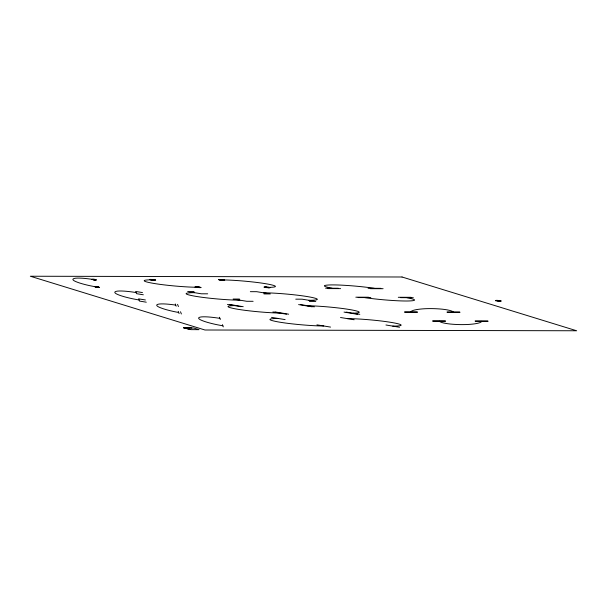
<?xml version="1.0" encoding="UTF-8"?>
<svg xmlns="http://www.w3.org/2000/svg" width="607" height="607" viewBox="0 0 607 607"><rect width="100%" height="100%" fill="white"/><g stroke="black" fill="none" stroke-linecap="round" stroke-linejoin="round"><path stroke-width="0.91" d="M93.152 279.334L95.542 279.888L94.115 279.501M96.445 286.845L97.431 287.058M98.159 287.369L97.272 287.012M152.129 279.69L153.662 280.047A2.86 0.395 5.5 0 0 154.398 280.07L155.073 279.979L154.284 279.774A2.86 0.395 5.5 0 0 153.503 279.66L151.242 279.417A3.574 0.501 5.5 0 0 150.316 279.395L149.474 279.501L150.46 279.759A3.574 0.501 5.5 0 0 151.431 279.903L153.928 280.115A3.574 0.501 5.5 0 0 154.853 280.138L155.696 280.032L154.709 279.774A3.574 0.501 5.5 0 0 153.738 279.637L152.478 279.508M153.495 279.918L153.434 279.766M220.705 279.759L220.766 279.903M197.563 287.187L199.096 287.536A2.86 0.395 5.5 0 0 199.84 287.559L200.507 287.475L199.718 287.263A2.86 0.395 5.5 0 0 198.937 287.157M198.929 287.407L198.246 287.232M266.139 287.255L267.497 287.475M325.61 288.219L338.357 288.249M368.092 288.31L380.839 288.333M327.886 288.591L340.626 288.621M370.361 288.682L383.108 288.704M194.05 291.557L187.677 291.55L201.304 293.796L207.677 293.811M250.334 291.679L256.7 291.686L270.335 293.94L263.962 293.925M355.823 297.195L368.563 297.225M398.298 297.286L411.045 297.309M358.092 297.574L370.839 297.597M400.574 297.658L413.314 297.688M239.484 299.054L233.111 299.039L246.738 301.292L253.111 301.3M295.768 299.168L302.134 299.183L315.769 301.429L309.395 301.421M404.566 311.884L417.312 311.907M447.048 311.968L459.787 311.998M404.717 312.256L417.457 312.279M447.192 312.339L459.939 312.362M432.654 320.853L445.394 320.883M475.129 320.944L487.876 320.966M432.799 321.224L445.546 321.255M475.281 321.315L488.02 321.338M189.923 329.305L183.58 327.841L191.038 329.639L198.997 329.662L193.762 328.046L183.853 327.681L191.873 328.015M221.077 279.766L219.749 279.744L221.153 279.964M152.319 279.698L151.34 279.66L151.735 279.766M152.85 279.835L152.812 279.744M266.511 287.263L265.183 287.24L267.11 287.559M267.315 287.468L268.286 287.506L265.972 287.126A2.86 0.395 5.5 0 0 265.229 287.103L264.561 287.187L265.35 287.399A2.86 0.395 5.5 0 0 266.124 287.506M197.996 287.21L196.152 287.103L197.328 287.339M197.753 287.194L196.774 287.157L197.791 287.286M198.557 287.399L199.885 287.422L198.709 287.179M220.614 279.69L223.475 280.07L220.994 279.857L222.852 280.017L221.843 279.88M151.78 279.561L150.718 279.607L152.357 279.797M93.964 279.546L94.313 279.607M96.915 286.959L97.955 287.141M97.773 287.346L98.949 287.377A2.86 0.395 5.5 0 0 98.782 287.225L96.627 286.633M221.532 279.698L220.265 279.561A3.574 0.501 5.5 0 0 219.339 279.531L218.505 279.637L219.491 279.903A3.574 0.501 5.5 0 0 220.462 280.039L221.714 280.168M267.027 287.346L266.625 287.399M267.065 287.452L268.909 287.559L267.505 287.346M152.046 279.63L152.562 279.713M267.133 287.612L268.393 287.748A3.574 0.501 5.5 0 0 269.318 287.779L270.153 287.672L269.174 287.407A3.574 0.501 5.5 0 0 268.195 287.27L265.699 287.05A3.574 0.501 5.5 0 0 264.773 287.028L263.939 287.134L264.925 287.399A3.574 0.501 5.5 0 0 265.896 287.536L267.148 287.665M197.935 287.05L196.676 286.914A3.574 0.501 5.5 0 0 195.75 286.883L194.908 286.99L195.894 287.255A3.574 0.501 5.5 0 0 196.865 287.392L199.362 287.612A3.574 0.501 5.5 0 0 200.287 287.635L201.129 287.528L200.143 287.263A3.574 0.501 5.5 0 0 199.172 287.126L197.912 286.997M221.509 279.645L222.761 279.774A3.574 0.501 5.5 0 1 223.733 279.91L224.719 280.176L223.884 280.282A3.574 0.501 5.5 0 1 222.959 280.252L220.69 280.017A2.86 0.395 5.5 0 1 219.916 279.903L219.127 279.69L219.795 279.607A2.86 0.395 5.5 0 1 220.538 279.63M152.539 279.66L154.451 279.926L152.607 279.819A22.823 3.179 5.5 0 0 145.87 280.093A10.82 1.502 5.5 0 0 146.598 281.921A22.823 3.179 5.5 0 0 154.064 283.469A35.737 4.977 5.5 0 0 163.784 284.842A53.993 7.512 5.5 0 0 188.739 286.997A35.737 4.977 5.5 0 0 198.019 287.263L198.443 287.263M197.973 287.157L198.481 287.21M198.102 287.468L197.1 287.369A2.86 0.395 5.5 0 1 196.319 287.255L195.53 287.043L196.198 286.959A2.86 0.395 5.5 0 1 196.941 286.982M94.593 279.524L91.907 279.273A3.574 0.501 5.5 0 0 92.112 279.432L93.622 279.812A2.86 0.395 5.5 0 0 94.297 279.941L94.684 280.07M94.707 279.933L96.445 280.024A3.574 0.501 5.5 0 0 96.24 279.865L94.867 279.44A3.574 0.501 5.5 0 0 94.032 279.281M97.993 287.445L97.545 287.323M96.574 286.694L94.859 286.679A3.574 0.501 5.5 0 0 95.064 286.838L96.437 287.263A3.574 0.501 5.5 0 0 97.279 287.422M93.873 279.395L92.393 279.288A2.86 0.395 5.5 0 0 92.522 279.478L92.977 279.645M94.146 279.577L93.577 279.645M97.105 286.982L95.891 286.929M97.537 287.392L99.404 287.46A3.574 0.501 5.5 0 0 99.199 287.27L97.826 286.845A3.574 0.501 5.5 0 0 96.983 286.686L96.809 286.656M97.826 287.506L97.393 287.377M93.668 279.22L94.055 279.349A2.86 0.395 5.5 0 1 94.73 279.478L95.83 279.819A2.86 0.395 5.5 0 1 95.997 279.948L94.085 279.842M96.938 286.815L95.345 286.694A2.86 0.395 5.5 0 0 95.481 286.883L96.232 287.05M97.431 287.308L95.929 287.05M97.454 287.452L97.249 287.354A2.86 0.395 5.5 0 1 96.581 287.225M300.731 304.6L314.365 306.846M346.165 312.089L359.799 314.343M298.614 304.593L312.241 306.839M344.048 312.089L357.675 314.335M340.519 317.499L354.147 319.745M385.953 324.995L399.581 327.241M229.583 304.448L243.21 306.702M275.017 311.945L288.644 314.191M227.458 304.448L241.085 306.694M272.892 311.945L286.519 314.191M142.455 292.566L135.642 291.443L136.522 293.667L143.343 294.79M271.488 317.355L285.115 319.608M316.922 324.851L330.549 327.097M145.407 299.972L138.593 298.849L139.481 301.072L146.295 302.195M497.034 300.7L498.066 301.011M219.453 317.249L220.341 319.472M222.405 324.654L223.293 326.877M177.548 304.342L178.435 306.565M180.499 311.755L181.387 313.978M175.271 303.97L176.159 306.194M178.23 311.376L179.118 313.599M332.112 288.234A22.823 3.179 5.5 0 1 326.794 287.058A10.82 1.502 5.5 0 1 326.065 285.229A22.823 3.179 5.5 0 1 332.78 284.903A35.737 4.977 5.5 0 1 342.06 285.169A53.993 7.512 5.5 0 1 367.015 287.323A35.737 4.977 5.5 0 1 374.375 288.317M406.819 297.673A22.823 3.179 5.5 0 1 412.138 298.849A10.82 1.502 5.5 0 1 412.866 300.677A22.823 3.179 5.5 0 1 406.151 301.004A35.737 4.977 5.5 0 1 396.872 300.731A53.993 7.512 5.5 0 1 371.916 298.583A35.737 4.977 5.5 0 1 364.557 297.582M411.03 311.899A35.737 4.977 5.5 0 1 411.971 310.913A53.993 7.512 5.5 0 1 423.193 308.842A35.737 4.977 5.5 0 1 430.849 308.606A22.823 3.179 5.5 0 1 439.779 308.963A10.82 1.502 5.5 0 1 451.001 310.814A22.823 3.179 5.5 0 1 453.285 311.983M481.556 321.323A35.737 4.977 5.5 0 1 480.623 322.302A53.993 7.512 5.5 0 1 469.401 324.381A35.737 4.977 5.5 0 1 461.737 324.616A22.823 3.179 5.5 0 1 452.807 324.259A10.82 1.502 5.5 0 1 441.585 322.408A22.823 3.179 5.5 0 1 439.301 321.24M221.616 279.91A35.737 4.977 5.5 0 1 230.888 280.176A53.993 7.512 5.5 0 1 255.851 282.323A35.737 4.977 5.5 0 1 265.57 283.697A22.823 3.179 5.5 0 1 273.029 285.244A10.82 1.502 5.5 0 1 273.757 287.073A22.823 3.179 5.5 0 1 267.05 287.399M268.119 287.68A2.86 0.395 5.5 0 0 268.863 287.703L269.531 287.619L268.749 287.407A2.86 0.395 5.5 0 0 267.968 287.293M222.686 280.184A2.86 0.395 5.5 0 0 223.429 280.206L224.097 280.123L223.315 279.91A2.86 0.395 5.5 0 0 222.534 279.804M263.521 292.809A35.737 4.977 5.5 0 1 272.793 293.082A53.993 7.512 5.5 0 1 297.756 295.23A35.737 4.977 5.5 0 1 307.476 296.603A22.823 3.179 5.5 0 1 314.934 298.151A10.82 1.502 5.5 0 1 315.67 299.979A22.823 3.179 5.5 0 1 308.955 300.306M307.65 305.738A35.737 4.977 5.5 0 1 314.699 305.981A53.993 7.512 5.5 0 1 339.662 308.136A35.737 4.977 5.5 0 1 349.382 309.509A22.823 3.179 5.5 0 1 356.84 311.057A10.82 1.502 5.5 0 1 357.576 312.886A22.823 3.179 5.5 0 1 352.842 313.189M347.333 318.622A35.737 4.977 5.5 0 1 356.613 318.887A53.993 7.512 5.5 0 1 381.568 321.042A35.737 4.977 5.5 0 1 391.287 322.416A22.823 3.179 5.5 0 1 398.746 323.963A10.82 1.502 5.5 0 1 399.482 325.792A22.823 3.179 5.5 0 1 392.767 326.118M151.507 279.486A2.86 0.395 5.5 0 0 150.764 279.47L150.096 279.554L150.885 279.766A2.86 0.395 5.5 0 0 151.659 279.873M239.924 300.169A35.737 4.977 5.5 0 1 230.645 299.896A53.993 7.512 5.5 0 1 205.69 297.749A35.737 4.977 5.5 0 1 195.97 296.375A22.823 3.179 5.5 0 1 188.504 294.827A10.82 1.502 5.5 0 1 187.775 292.999A22.823 3.179 5.5 0 1 194.49 292.673M279.607 313.053A35.737 4.977 5.5 0 1 272.551 312.802A53.993 7.512 5.5 0 1 247.595 310.647A35.737 4.977 5.5 0 1 237.876 309.282A22.823 3.179 5.5 0 1 230.417 307.734A10.82 1.502 5.5 0 1 229.681 305.905A22.823 3.179 5.5 0 1 234.408 305.594M323.736 325.974A35.737 4.977 5.5 0 1 314.456 325.709A53.993 7.512 5.5 0 1 289.501 323.554A35.737 4.977 5.5 0 1 279.781 322.188A22.823 3.179 5.5 0 1 272.323 320.633A10.82 1.502 5.5 0 1 271.587 318.804A22.823 3.179 5.5 0 1 278.302 318.478M94.32 280.017A3.574 0.501 5.5 0 1 93.486 279.857M97.014 286.754A2.86 0.395 5.5 0 1 97.681 286.891M97.128 287.058A35.737 4.977 5.5 0 1 88.736 285.442A53.993 7.512 5.5 0 1 74.995 281.208A35.737 4.977 5.5 0 1 72.939 279.607A22.823 3.179 5.5 0 1 74.411 278.416A10.82 1.502 5.5 0 1 84.904 278.438A22.823 3.179 5.5 0 1 94.176 279.645M139.041 299.957A35.737 4.977 5.5 0 1 130.642 298.341A53.993 7.512 5.5 0 1 116.901 294.114A35.737 4.977 5.5 0 1 114.844 292.506A22.823 3.179 5.5 0 1 116.316 291.322A10.82 1.502 5.5 0 1 126.81 291.337A22.823 3.179 5.5 0 1 136.082 292.551M175.727 305.101A22.823 3.179 5.5 0 0 168.716 304.244A10.82 1.502 5.5 0 0 158.222 304.221A22.823 3.179 5.5 0 0 156.75 305.412A35.737 4.977 5.5 0 0 158.806 307.013A53.993 7.512 5.5 0 0 172.547 311.247A35.737 4.977 5.5 0 0 178.663 312.476M219.893 318.364A22.823 3.179 5.5 0 0 210.621 317.15A10.82 1.502 5.5 0 0 200.128 317.127A22.823 3.179 5.5 0 0 198.656 318.318A35.737 4.977 5.5 0 0 200.72 319.919A53.993 7.512 5.5 0 0 214.453 324.153A35.737 4.977 5.5 0 0 222.852 325.769M402.039 276.997L30.35 276.238L204.961 330.003L576.65 330.762L402.039 276.997M497.581 300.374L496.086 300.374L500.707 301.338L497.581 300.374M500.221 300.7L495.54 300.693L501.253 301.019L500.221 300.7"/></g></svg>
